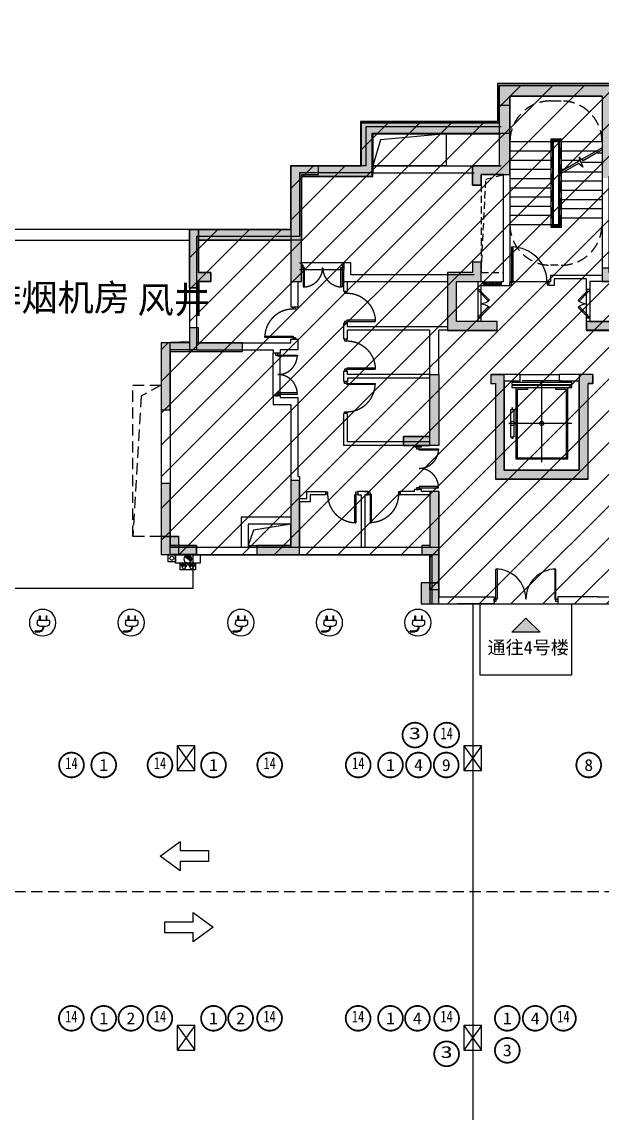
# Model space of a CAD drawing. Header units: millimetres. Extents: x -248992 to 1906102, y -24098 to 332602.
# Drawn here: x 879479 to 895872, y 76971 to 107806 of the extents above; entities that cross this region are included whole.
import ezdxf
from ezdxf.enums import TextEntityAlignment as Align
from ezdxf.xclip import XClip

# ---------------------------------------------------------------- set-up
doc = ezdxf.new("R2010")
doc.units = ezdxf.units.MM
doc.header["$LTSCALE"] = 100
doc.header["$XCLIPFRAME"] = 0
for name, pattern in [('A6-DK-B1F$0$HIDDEN2', [4.7625, 3.175, -1.5875]), ('X4-B1F$0$HIDDEN2', [4.7625, 3.175, -1.5875]), ('XG-130-CORE-B1F$0$ACO-DASHED', [3, 2, -1]), ('XG-130-CORE-B1F$0$XG-14CORE-SF$0$X1-CORE-SF$0$HIDDEN2', [4.7625, 3.175, -1.5875])]:
    doc.linetypes.add(name, pattern=pattern)
for name, color, linetype in [('-ACO-TTLB', 153, 'Continuous'), ('4#-HW-B1F$0$S-HATCH-X', 251, 'Continuous'), ('4#-W-B1F$0$S-COLUMN-S', 2, 'Continuous'), ('4#-W-B1F$0$S-WALL-S', 4, 'Continuous'), ('A-HATCH', 251, 'Continuous'), ('A-ROOM-IDEN', 31, 'Continuous'), ('A-WIND-IDEN', 244, 'Continuous'), ('A6-DK-B1F$0$A-TRACK', 77, 'A6-DK-B1F$0$HIDDEN2'), ('A6-DK-B1F$0$DK-WALL-B1F$0$A-MARK', 232, 'Continuous'), ('A6-W-B1$0$S-WALL-S', 4, 'Continuous'), ('TP-DK-1(xhs)$0$P-J-DIM-L', 70, 'Continuous'), ('TP-DK-1(xhs)$0$P-X-L', 240, 'Continuous'), ('TP-DK-1(xhs)$0$P-X-M', 2, 'Continuous'), ('TP-DK-1(xhs)$0$P-X-X', 1, 'Continuous'), ('X4-B1F$0$A-CONC', 30, 'Continuous'), ('X4-B1F$0$A-DOOR', 190, 'Continuous'), ('X4-B1F$0$A-HOLE-FLOR', 242, 'Continuous'), ('X4-B1F$0$A-STAIR', 142, 'Continuous'), ('X4-B1F$0$A-VOID', 221, 'X4-B1F$0$HIDDEN2'), ('X4-B1F$0$A-WALL', 2, 'Continuous'), ('X4-B1F$0$xref(dwg引用图层)', 7, 'Continuous'), ('XA6-130-S-B1F$0$A-DOOR', 190, 'Continuous'), ('XA6-130-S-B1F$0$A-HOLE-FLOR', 242, 'Continuous'), ('XA6-130-S-B1F$0$A-STAIR', 142, 'Continuous'), ('XA6-130-S-B1F$0$A-WALL', 2, 'Continuous'), ('XG-130-CORE-B1F$0$A-DOOR', 190, 'Continuous'), ('XG-130-CORE-B1F$0$A-EVTR', 193, 'Continuous'), ('XG-130-CORE-B1F$0$A-HOLE-FLOR', 242, 'Continuous'), ('XG-130-CORE-B1F$0$A-SILL', 135, 'Continuous'), ('XG-130-CORE-B1F$0$A-STAIR', 142, 'Continuous'), ('XG-130-CORE-B1F$0$A-WALL', 2, 'Continuous'), ('XG-130-CORE-B1F$0$XG-14CORE-SF$0$A-STAIR', 142, 'Continuous'), ('XG-130-CORE-B1F$0$XG-14CORE-SF$0$X1-CORE-SF$0$A-INDEX', 134, 'Continuous'), ('XG-130-CORE-B1F$0$XG-14CORE-SF$0$X1-CORE-SF$0$A-RAIL', 55, 'Continuous'), ('XG-130-CORE-B1F$0$XG-14CORE-SF$0$X1-CORE-SF$0$A-STAIR', 142, 'Continuous'), ('XG-130-CORE-B1F$0$XU-3A-28F-SF$0$A-WIND', 126, 'Continuous'), ('xref(dwg引用图层)', 7, 'Continuous')]:
    doc.layers.add(name, color=color, linetype=linetype)
for name, color, linetype, plot in [('4#-HW-B1F$0$S-EDIT', 241, 'Continuous', False), ('A6-W-B1$0$S-EDIT', 241, 'Continuous', False), ('XG-130-CORE-B1F$0$XG-14CORE-SF$0$X1-CORE-SF$0$-ACO-PLTW', 220, 'XG-130-CORE-B1F$0$XG-14CORE-SF$0$X1-CORE-SF$0$HIDDEN2', False)]:
    doc.layers.add(name, color=color, linetype=linetype, plot=plot)
doc.layers.add('LVTRY', color=6, linetype='Continuous', lineweight=18)
doc.layers.add('PUB_TEXT', color=7, linetype='Continuous', lineweight=15)
doc.styles.add('-黑体', font='simhei.ttf')
doc.styles.add('华文细黑', font='STXIHEI.TTF')

# ---------------------------------------------------------------- blocks, each defined once
blk = doc.blocks.new('*U160')
for p, q in [((-25, 0), (-25, 500)), ((25, 0), (25, 500))]:
    blk.add_line(p, q)
for points in [[(25, 500), (-25, 500), (-25, 450), (25, 450)], [(25, 500), (-25, 500), (-25, 450), (25, 450)], [(22, 497), (-22, 497), (-22, 453), (22, 453)], [(22, 497), (-22, 497), (-22, 453), (22, 453)], [(16, 395), (13, 395), (13, 399), (-16, 445), (-16, 450), (-13, 450), (-13, 446), (16, 400), (16, 395)], [(16, 295), (13, 295), (13, 299), (-16, 345), (-16, 350), (-13, 350), (-13, 346), (16, 300), (16, 295)], [(25, 0), (-25, 0), (-25, 50), (25, 50)], [(25, 0), (-25, 0), (-25, 50), (25, 50)], [(22, 3), (-22, 3), (-22, 47), (22, 47)], [(22, 3), (-22, 3), (-22, 47), (22, 47)], [(16, 195), (13, 195), (13, 199), (-16, 245), (-16, 250), (-13, 250), (-13, 246), (16, 200), (16, 195)], [(16, 95), (13, 95), (13, 99), (-16, 145), (-16, 150), (-13, 150), (-13, 146), (16, 100), (16, 95)]]:
    blk.add_lwpolyline(points, close=True)
blk = doc.blocks.new('*U161')
for points in [[(-1100, -35), (-1050, -35), (-1050, 35), (-1100, 35)], [(-50, -35), (0, -35), (0, 35), (-50, 35)], [(-85, -1035), (-85, -35), (-50, -35), (-50, -1035)]]:
    blk.add_lwpolyline(points, close=True)
blk.add_arc((-50, -35), 1000, 180, 270)
blk = doc.blocks.new('XG-130-CORE-B1F$0$DT-YL')
for p, q in [((13512, 6200), (12412, 6200)), ((12962, 3900), (12962, 6200)), ((12562, 5955), (12262, 5955)), ((12562, 6010), (12562, 5955)), ((13362, 5955), (13362, 6010)), ((13662, 5955), (13362, 5955)), ((12156, 5430), (12106, 5430)), ((12131, 5380), (12131, 5430)), ((13806, 5000), (12031, 5000)), ((12156, 4570), (12106, 4570)), ((12131, 4620), (12131, 4570))]:
    blk.add_line(p, q)
for points in [[(13806, 6100), (13806, 6160), (12118, 6160), (12118, 6100)], [(13806, 6010), (13806, 6070), (12118, 6070), (12118, 6010)], [(12081, 5380), (12081, 4620), (12181, 4620), (12181, 5380)]]:
    blk.add_lwpolyline(points, close=True)
for points in [[(12231, 6010), (12231, 4000), (13693, 4000), (13693, 6010)], [(12262, 5955), (12262, 4030), (13662, 4030), (13662, 5955)]]:
    blk.add_lwpolyline(points)
blk.add_circle((12131, 5000), 60)
at = {"extrusion": (0, 0, -1)}
blk.add_ellipse((12962, 5000), major_axis=(60.1, 0), ratio=0.918919, start_param=4.712389, end_param=10.995574, dxfattribs=at)
blk = doc.blocks.new('*U162')
at = {"linetype": 'ByBlock', "lineweight": -2}
for points in [[(0, 35), (50, 35), (50, -35), (0, -35)], [(322, 258), (75, 10), (50, 35), (297, 282)], [(478, 258), (725, 10), (750, 35), (503, 282)], [(800, 35), (750, 35), (750, -35), (800, -35)]]:
    blk.add_lwpolyline(points, close=True, dxfattribs=at)
for centre, start, end in [((50, 35), 0, 45), ((750, 35), 135, 180)]:
    blk.add_arc(centre, 350, start, end, dxfattribs=at)
blk = doc.blocks.new('XG-130-CORE-B1F')
at = {"const_width": 0.25}
blk.add_lwpolyline([(8240, 9020, 1), (8240, 9020, 1)], format="xyb", close=True, dxfattribs=at)
at = {"layer": 'XG-130-CORE-B1F$0$A-HOLE-FLOR', "linetype": 'XG-130-CORE-B1F$0$ACO-DASHED'}
blk.add_lwpolyline([(8940, 9270), (9570, 9270), (9570, 12040), (8940, 12040)], close=True, dxfattribs=at)
blk.add_lwpolyline([(8940, 9270), (9069, 11912), (9570, 12040)], dxfattribs=at)
at = {"layer": 'XG-130-CORE-B1F$0$A-SILL'}
for points in [[(9005, 9010), (9505, 9010)], [(9005, 8910), (9505, 8910)]]:
    blk.add_lwpolyline(points, dxfattribs=at)
at = {"layer": 'XG-130-CORE-B1F$0$A-STAIR'}
blk.add_lwpolyline([(10040, 6390), (11140, 6390)], dxfattribs=at)
at = {"layer": 'XG-130-CORE-B1F$0$A-WALL'}
for p, q in [((12360, 14260), (12360, 9190)), ((10850, 9010), (10850, 8910)), ((10900, 9190), (10900, 9010)), ((11000, 9090), (11000, 8910))]:
    blk.add_line(p, q, dxfattribs=at)
for points in [[(12360, 14260), (9750, 14260), (9750, 8990)], [(9570, 9010), (9570, 12040), (8940, 12040), (8940, 11740), (8690, 11740), (8690, 12290), (9500, 12290)], [(12540, 11989), (12540, 9270), (13310, 9270), (13310, 7640), (11910, 7640), (11910, 7990), (12010, 7990), (12010, 7890), (13060, 7890), (13060, 9020), (12010, 9020), (12010, 8790), (11910, 8790), (11910, 9090), (11000, 9090)], [(8840, 8790), (8940, 8790), (8940, 8910), (9005, 8910), (9005, 9010), (8940, 9010), (8940, 9570), (8690, 9570), (8690, 9270), (7990, 9270), (7990, 7640), (9390, 7640), (9390, 7890), (8940, 7890), (8940, 7990), (8840, 7990), (8840, 7890), (8240, 7890), (8240, 9020), (8840, 9020)], [(8840, 9020), (8840, 8910)], [(8840, 9020), (8840, 8790)], [(9570, 9010), (9505, 9010)], [(9505, 9010), (9505, 8910), (9750, 8910), (9750, 8990), (9750, 8990)], [(10900, 9010), (10850, 9010)], [(12360, 9190), (10900, 9190)], [(11000, 8910), (10850, 8910)], [(11710, 6390), (11140, 6390), (11140, 6210), (11710, 6210), (11710, 3690), (9590, 3690), (9590, 6210), (10040, 6210), (10040, 6390), (9590, 6390)]]:
    blk.add_lwpolyline(points, dxfattribs=at)
at = {"layer": 'XG-130-CORE-B1F$0$XG-14CORE-SF$0$A-STAIR'}
for p, q in [((8840, 8790), (8840, 7990)), ((8940, 7990), (8940, 8790)), ((11910, 7990), (11910, 8790)), ((12010, 8790), (12010, 7990))]:
    blk.add_line(p, q, dxfattribs=at)
blk.add_lwpolyline([(10850, 9010), (9750, 9010)], dxfattribs=at)
at = {"layer": 'XG-130-CORE-B1F$0$XG-14CORE-SF$0$X1-CORE-SF$0$-ACO-PLTW'}
blk.add_line((11180, 13020), (10930, 13020), dxfattribs=at)
blk.add_lwpolyline([(10930, 13020), (10930, 10580), (11180, 10580), (11180, 13020)], dxfattribs=at)
at = {"layer": 'XG-130-CORE-B1F$0$XG-14CORE-SF$0$X1-CORE-SF$0$A-INDEX'}
for points in [[(12360, 12742), (11815, 12428), (11692, 12530), (11808, 12250), (11685, 12352), (11130, 12032)], [(12360, 12800), (11774, 12462)], [(11731, 12437), (11130, 12090)]]:
    blk.add_lwpolyline(points, dxfattribs=at)
at = {"layer": 'XG-130-CORE-B1F$0$XG-14CORE-SF$0$X1-CORE-SF$0$A-RAIL'}
for points in [[(10905, 10555), (11205, 10555), (11205, 13045), (10905, 13045)], [(10955, 10605), (11155, 10605), (11155, 12995), (10955, 12995)]]:
    blk.add_lwpolyline(points, close=True, dxfattribs=at)
at = {"layer": 'XG-130-CORE-B1F$0$XG-14CORE-SF$0$X1-CORE-SF$0$A-STAIR'}
for p, q in [((9750, 12970), (10905, 12970)), ((10955, 12970), (11155, 12970)), ((10980, 10630), (10980, 12970)), ((11130, 10630), (11130, 12970)), ((11205, 12970), (12360, 12970)), ((9750, 12710), (10905, 12710)), ((10955, 12720), (10980, 12720)), ((11130, 12710), (11155, 12710)), ((11205, 12710), (12222, 12710)), ((12200, 12650), (12360, 12650)), ((9750, 12450), (10905, 12450)), ((10955, 12460), (10980, 12460)), ((11130, 12450), (11155, 12450)), ((11205, 12450), (11721, 12450)), ((11750, 12390), (12360, 12390)), ((9750, 12190), (10905, 12190)), ((10955, 12200), (10980, 12200)), ((11130, 12190), (11155, 12190)), ((11205, 12190), (11304, 12190)), ((11282, 12120), (12360, 12120)), ((9750, 11930), (10905, 11930)), ((10955, 11940), (10980, 11940)), ((11130, 11860), (11155, 11860)), ((11205, 11860), (12360, 11860)), ((9750, 11670), (10905, 11670)), ((9750, 11410), (10905, 11410)), ((10955, 11680), (10980, 11680)), ((10955, 11420), (10980, 11420)), ((11130, 11600), (11155, 11600)), ((11205, 11600), (12360, 11600)), ((9750, 11150), (10905, 11150)), ((10955, 11160), (10980, 11160)), ((11130, 11340), (11155, 11340)), ((11205, 11340), (12360, 11340)), ((9750, 10890), (10905, 10890)), ((10955, 10900), (10980, 10900)), ((11130, 11080), (11155, 11080)), ((11130, 10820), (11155, 10820)), ((11205, 11080), (12360, 11080)), ((11205, 10820), (12360, 10820)), ((9750, 10630), (10905, 10630)), ((10955, 10630), (11155, 10630))]:
    blk.add_line(p, q, dxfattribs=at)
at = {"layer": 'XG-130-CORE-B1F$0$XG-14CORE-SF$0$X1-CORE-SF$0$A-STAIR', "linetype": 'XG-130-CORE-B1F$0$XG-14CORE-SF$0$X1-CORE-SF$0$HIDDEN2'}
for points in [[(10900, 14120), (11200, 14120)], [(11110, 9480), (10900, 9480)]]:
    blk.add_lwpolyline(points, dxfattribs=at)
for centre, start, end in [((10900, 12970), 90, 180), ((11200, 12970), 0, 90), ((10900, 10630), 180, 270), ((11200, 10630), 270, 0)]:
    blk.add_arc(centre, 1150, start, end, dxfattribs=at)
at = {"layer": 'XG-130-CORE-B1F$0$A-DOOR'}
for name, p, rotation in [('*U161', (9750, 8960), 180), ('*U162', (11960, 7990), 90)]:
    blk.add_blockref(name, p, dxfattribs=dict(at, rotation=rotation))
at = {"layer": 'XG-130-CORE-B1F$0$A-DOOR', "xscale": -1, "rotation": 270}
blk.add_blockref('*U162', (8890, 7990), dxfattribs=at)
at = {"layer": 'XG-130-CORE-B1F$0$A-EVTR'}
blk.add_blockref('XG-130-CORE-B1F$0$DT-YL', (-2312, 10), dxfattribs=at)
at = {"layer": 'XG-130-CORE-B1F$0$XU-3A-28F-SF$0$A-WIND', "rotation": 90}
blk.add_blockref('*U160', (9505, 8960), dxfattribs=at)
blk = doc.blocks.new('*U100')
for points in [[(-900, 35), (-850, 35), (-850, -35), (-900, -35)], [(-50, 35), (0, 35), (0, -35), (-50, -35)], [(-85, -835), (-85, -35), (-50, -35), (-50, -835)]]:
    blk.add_lwpolyline(points, close=True)
blk.add_arc((-50, -35), 800, 180, 270)
blk = doc.blocks.new('*U95')
at = {"linetype": 'ByBlock', "lineweight": -2}
for points in [[(0, -35), (50, -35), (50, 35), (0, 35)], [(1150, -35), (1200, -35), (1200, 35), (1150, 35)], [(85, -585), (85, -35), (50, -35), (50, -585)], [(1115, -585), (1115, -35), (1150, -35), (1150, -585)]]:
    blk.add_lwpolyline(points, close=True, dxfattribs=at)
for centre, start, end in [((50, -35), 270, 0), ((1150, -35), 180, 270)]:
    blk.add_arc(centre, 550, start, end, dxfattribs=at)
blk = doc.blocks.new('*U103')
for points in [[(-900, 35), (-850, 35), (-850, -35), (-900, -35)], [(-50, 35), (0, 35), (0, -35), (-50, -35)], [(-85, -835), (-85, -35), (-50, -35), (-50, -835)]]:
    blk.add_lwpolyline(points, close=True)
blk.add_arc((-50, -35), 800, 180, 270)
blk = doc.blocks.new('*U98')
for points in [[(-815, 835), (-815, 35), (-850, 35), (-850, 835)], [(-850, -35), (-900, -35), (-900, 35), (-850, 35)], [(0, -35), (-50, -35), (-50, 35), (0, 35)]]:
    blk.add_lwpolyline(points, close=True)
blk.add_arc((-850, 35), 800, 0, 90)
blk = doc.blocks.new('XA6-130-S-B1F')
at = {"layer": 'XA6-130-S-B1F$0$A-HOLE-FLOR'}
blk.add_lwpolyline([(5880, 13190), (7950, 13190), (7950, 12290), (5880, 12290)], close=True, dxfattribs=at)
blk.add_lwpolyline([(7950, 13190), (6095, 13024), (5880, 12290)], dxfattribs=at)
at = {"layer": 'XA6-130-S-B1F$0$A-STAIR'}
for points in [[(5060, 9550), (3860, 9550)], [(5060, 9350), (3860, 9350)], [(3060, 5790), (3060, 6990)], [(3260, 5790), (3260, 6990)]]:
    blk.add_lwpolyline(points, dxfattribs=at)
at = {"layer": 'XA6-130-S-B1F$0$A-WALL'}
for points in [[(9500, 13390), (5680, 13390), (5680, 12290), (3560, 12290), (3560, 10490), (700, 10490)], [(9500, 13190), (5880, 13190), (5880, 12090), (3810, 12090), (3810, 10290), (900, 10290), (900, 7090), (150, 7090), (150, 1510), (7740, 1510), (7740, 110), (9750, 110)], [(5880, 12290), (8740, 12290)], [(5880, 12090), (8740, 12090)], [(3560, 10490), (700, 10490), (700, 7290), (-100, 7290), (-100, 1310), (7540, 1310), (7540, -90), (9750, -90)], [(3810, 9550), (3860, 9550), (3860, 9350), (3810, 9350)], [(7990, 9210), (5260, 9210), (5260, 9550), (5060, 9550)], [(5060, 9550), (5060, 9350)], [(7990, 9010), (5060, 9010), (5060, 9350), (5060, 9350)], [(3560, 9020), (3560, 8290)], [(3760, 9020), (3760, 8290)], [(5060, 8740), (5060, 9010)], [(8740, 9210), (7990, 9210), (7990, 7740), (5160, 7740)], [(5160, 8740), (5160, 9010)], [(5160, 8740), (5060, 8740)], [(3760, 8290), (3560, 8290)], [(5060, 7390), (5060, 7840)], [(5160, 7840), (5060, 7840)], [(5160, 7740), (5160, 7840)], [(5160, 7390), (5160, 7640)], [(7490, 7640), (5160, 7640)], [(7490, 6390), (7490, 7640)], [(7990, 7640), (7740, 7640)], [(7740, 6390), (7740, 7640)], [(900, 7290), (3560, 7290), (3560, 7390), (3760, 7390), (3760, 7090), (3260, 7090), (3260, 6990)], [(3760, 7390), (3760, 7090)], [(5160, 7390), (5060, 7390)], [(900, 7090), (3060, 7090), (3060, 6990)], [(3260, 6990), (3060, 6990)], [(5160, 6290), (5160, 6190), (5060, 6190), (5060, 6490)], [(5160, 6490), (5060, 6490)], [(5160, 6390), (5160, 6490)], [(7490, 6390), (5160, 6390)], [(7490, 6290), (5160, 6290)], [(9210, 6390), (9210, 6140)], [(9210, 6390), (9590, 6390)], [(9590, 6210), (9590, 3690), (11710, 3690), (11710, 6210)], [(12090, 6390), (11710, 6390)], [(12090, 6390), (12090, 6140)], [(9210, 6140), (9340, 6140)], [(12090, 6140), (11960, 6140)], [(3060, 5790), (3060, 5540), (3560, 5540), (3560, 1510)], [(3260, 5790), (3060, 5790)], [(3260, 5790), (3260, 5740), (3760, 5740), (3760, 3510), (3810, 3510), (3810, 2890)], [(5160, 5290), (5060, 5290)], [(7050, 4390), (5060, 4390), (5060, 5290)], [(7490, 4490), (5160, 4490), (5160, 5290)], [(5160, 5190), (5160, 5290)], [(7050, 4340), (7050, 4390)], [(7250, 4340), (7050, 4340)], [(7490, 4390), (7250, 4390)], [(7250, 4340), (7250, 4390)], [(3810, 2890), (4010, 2890), (4010, 3090), (4550, 3090), (4550, 2990), (4110, 2990), (4110, 2790), (3810, 2790), (3810, 1510)], [(5750, 3090), (5450, 3090)], [(5450, 3090), (5450, 2990)], [(5650, 3090), (5750, 3090)], [(5750, 3090), (5750, 2990)], [(6650, 3090), (6650, 2990)], [(7050, 3090), (6650, 3090)], [(7050, 3090), (7050, 3140)], [(7250, 3140), (7050, 3140)], [(7250, 3090), (7250, 3140)], [(7740, 3090), (7250, 3090)], [(7740, 3090), (7740, 1510)], [(5450, 2990), (5550, 2990), (5550, 1510)], [(5750, 2990), (5650, 2990)], [(5650, 2990), (5650, 1510)], [(5650, 2990), (5750, 2990)], [(7490, 2990), (6650, 2990)], [(7490, 2990), (7490, 1510)], [(11550, 110), (13560, 110), (13560, 1510), (29020, 1510), (29020, 110), (31030, 110)], [(11550, -90), (13760, -90), (13760, 1310), (28820, 1310), (28820, -90), (31030, -90)]]:
    blk.add_lwpolyline(points, dxfattribs=at)
at = {"layer": 'XA6-130-S-B1F$0$A-DOOR'}
for name, p in [('*U95', (3860, 9450)), ('*U100', (5450, 3040))]:
    blk.add_blockref(name, p, dxfattribs=at)
at = {"layer": 'XA6-130-S-B1F$0$A-DOOR', "xscale": -1, "rotation": 270}
for p in [(5110, 8740), (5110, 7390)]:
    blk.add_blockref('*U98', p, dxfattribs=at)
at = {"layer": 'XA6-130-S-B1F$0$A-DOOR'}
for name, p, rotation in [('*U103', (3660, 7390), 270), ('*U95', (3160, 5790), 90), ('*U98', (5110, 5290), 270), ('*U95', (7150, 3140), 90)]:
    blk.add_blockref(name, p, dxfattribs=dict(at, rotation=rotation))
at = {"layer": 'XA6-130-S-B1F$0$A-DOOR', "xscale": -1}
blk.add_blockref('*U100', (5750, 3040), dxfattribs=at)
blk = doc.blocks.new('*U154')
at = {"linetype": 'ByBlock', "lineweight": -2}
for points in [[(85, 885), (85, 35), (50, 35), (50, 885)], [(1715, 885), (1715, 35), (1750, 35), (1750, 885)], [(0, 35), (50, 35), (50, -35), (0, -35)], [(1750, 35), (1800, 35), (1800, -35), (1750, -35)]]:
    blk.add_lwpolyline(points, close=True, dxfattribs=at)
for centre, start, end in [((50, 35), 0, 90), ((1750, 35), 90, 180)]:
    blk.add_arc(centre, 850, start, end, dxfattribs=at)
blk = doc.blocks.new('X4-B1F')
at = {"layer": 'X4-B1F$0$A-CONC'}
for points in [[(8162, 110), (9300, 110), (9300, -90), (8269, -90)], [(12238, 110), (11100, 110), (11100, -90), (12342, -90)]]:
    blk.add_lwpolyline(points, dxfattribs=at)
at = {"layer": 'X4-B1F$0$A-HOLE-FLOR'}
blk.add_lwpolyline([(2360, 1560), (3560, 1560), (3560, 2160), (2360, 2160)], close=True, dxfattribs=at)
blk.add_lwpolyline([(3560, 2160), (2510, 1996), (2360, 1560)], dxfattribs=at)
at = {"layer": 'X4-B1F$0$A-STAIR'}
for points in [[(8900, -90), (11500, -90)], [(8900, -90), (8900, -2090), (11500, -2090), (11500, -90)]]:
    blk.add_lwpolyline(points, dxfattribs=at)
at = {"layer": 'X4-B1F$0$A-VOID'}
blk.add_lwpolyline([(-900, 6090), (-100, 6090), (-100, 1810), (-900, 1810)], close=True, dxfattribs=at)
blk.add_lwpolyline([(-100, 6089), (-666, 5784), (-900, 1810)], dxfattribs=at)
at = {"layer": 'X4-B1F$0$A-WALL'}
for points in [[(3560, 2360), (2160, 2360), (2160, 1510)], [(3560, 2160), (2360, 2160), (2360, 1510)]]:
    blk.add_lwpolyline(points, dxfattribs=at)
ref = blk.add_blockref('XA6-130-S-B1F', (0, 0))
XClip(ref).set_block_clipping_path([(-2000.0000000001, -1000), (8285.099959881, -1000), (8285.099959881, 1240.1551048407), (12225.9127368871, 1240.1551048407), (12225.9127368871, -1000), (30200.0000062791, -1000), (30200.0000062791, 988.1513890704), (33245.6530441269, 988.1513890704), (33245.6530441269, -1000), (43579.9999999999, -1000), (43579.9999999999, 14900), (-2000.0000000001, 14900)])
at = {"layer": 'X4-B1F$0$A-DOOR'}
blk.add_blockref('*U154', (9300, 10), dxfattribs=at)
at = {"layer": 'X4-B1F$0$xref(dwg引用图层)'}
blk.add_blockref('XG-130-CORE-B1F', (0, 0), dxfattribs=at)
blk = doc.blocks.new('4#-HW-B1F')
at = {"layer": '4#-HW-B1F$0$S-HATCH-X'}
for points in [[(33180, 13540), (37180, 13540), (37180, 12290), (39020, 12290), (39020, 10490), (41880, 10490), (41880, 7290), (42680, 7290), (42680, 6390), (43680, 6390), (43680, 2790), (42680, 2790), (42680, 1310), (35140, 1310), (35140, 310), (35140, -90), (33150, -90), (33150, 210), (34840, 210), (34840, 310), (34840, 1610), (42380, 1610), (42380, 3090), (43380, 3090), (43380, 6090), (42380, 6090), (42380, 6990), (41580, 6990), (41580, 10190), (38720, 10190), (38720, 11990), (36830, 11990), (36830, 13190), (32830, 13190), (32830, 14260), (30220, 14260), (30220, 11990), (25140, 11990), (25140, 10190), (22280, 10190), (22280, 7000), (20300, 7000), (20300, 10190), (17440, 10190), (17440, 11940), (12360, 11940), (12360, 14260), (9750, 14260), (9750, 13190), (5880, 13190), (5880, 11990), (3860, 11990), (3860, 10190), (950, 10190), (950, 10490), (3560, 10490), (3560, 12290), (5530, 12290), (5530, 13540), (9400, 13540), (9400, 14610), (12710, 14610), (12710, 12290), (17740, 12290), (17740, 10490), (20600, 10490), (20600, 7300), (21980, 7300), (21980, 10490), (24840, 10490), (24840, 12290), (29870, 12290), (29870, 14610), (33180, 14610)], [(8690, 11740), (8940, 11740), (8940, 12040), (9750, 12040), (9750, 13990), (9450, 13990), (9450, 12290), (8690, 12290)], [(3860, 9020), (3860, 12040), (4340, 12040), (4340, 12290), (3560, 12290), (3560, 9020)], [(950, 9270), (1300, 9270), (1300, 9020), (950, 9020), (950, 8840), (700, 8840), (700, 10490), (950, 10490)], [(7990, 9270), (7990, 7640), (9390, 7640), (9390, 7710), (9390, 7890), (8240, 7890), (8240, 9020), (8940, 9020), (8940, 9570), (8690, 9570), (8690, 9270)], [(13060, 7890), (11910, 7890), (11910, 7710), (11910, 7640), (13310, 7640), (13310, 9270), (12610, 9270), (12610, 9400), (12360, 9400), (12360, 9020), (13060, 9020)], [(2200, 7040), (2200, 7110), (2200, 7290), (950, 7290), (950, 7710), (700, 7710), (700, 7040)], [(150, 5390), (150, 7290), (-100, 7290), (-100, 5390)], [(700, 7290), (700, 7040), (150, 7040), (150, 7290)], [(7490, 6390), (7740, 6390), (7740, 4390), (7490, 4390)], [(9590, 6390), (9210, 6390), (9210, 6140), (9340, 6140), (9340, 3440), (11960, 3440), (11960, 6140), (12090, 6140), (12090, 6390), (11710, 6390), (11710, 3690), (9590, 3690)], [(7490, 4390), (7490, 4640), (6740, 4640), (6740, 4390)], [(2600, 1560), (2600, 1310), (3810, 1310), (3810, 3400), (3560, 3400), (3560, 1560)], [(150, 1310), (150, 3310), (-100, 3310), (-100, 1310)], [(7260, 1560), (7260, 1310), (7740, 1310), (7740, 3090), (7490, 3090), (7490, 1560)], [(400, 1810), (-100, 1810), (-100, 1310), (400, 1310)], [(900, 1560), (150, 1560), (150, 1310), (900, 1310)], [(7490, 310), (7490, 1310), (7740, 1310), (7740, 310)], [(7740, 510), (7240, 510), (7240, -90), (7740, -90)]]:
    blk.add_hatch(color=256, dxfattribs=at).paths.add_polyline_path(points)
at = {"layer": '4#-HW-B1F$0$S-EDIT'}
for points in [[(12360, 14260), (9750, 14260), (9750, 13200), (5850, 13200), (5850, 11990), (3860, 11990), (3860, 10190), (950, 10190), (950, 10490), (3560, 10490), (3560, 12290), (5550, 12290), (5550, 13500), (9450, 13500), (9450, 14560), (12660, 14560)], [(7490, 4640), (6740, 4640), (6740, 4390), (7490, 4390)], [(150, 1560), (900, 1560), (900, 1310), (150, 1310)]]:
    blk.add_lwpolyline(points, dxfattribs=at)
for points in [[(8690, 11740), (8940, 11740), (8940, 12040), (9750, 12040), (9750, 13990), (9450, 13990), (9450, 12290), (8690, 12290)], [(3860, 9020), (3860, 12040), (4340, 12040), (4340, 12290), (3560, 12290), (3560, 9020)], [(950, 9270), (1300, 9270), (1300, 9020), (950, 9020), (950, 8840), (700, 8840), (700, 10490), (950, 10490)], [(7990, 9270), (7990, 7640), (9390, 7640), (9390, 7710), (9390, 7710), (9390, 7890), (8240, 7890), (8240, 9020), (8940, 9020), (8940, 9570), (8690, 9570), (8690, 9270)], [(13060, 7890), (11910, 7890), (11910, 7710), (11910, 7710), (11910, 7640), (13310, 7640), (13310, 9270), (12610, 9270), (12610, 9400), (12360, 9400), (12360, 9020), (13060, 9020)], [(2200, 7040), (2200, 7110), (2200, 7110), (2200, 7290), (950, 7290), (950, 7710), (700, 7710), (700, 7040)], [(150, 5390), (150, 7290), (-100, 7290), (-100, 5390)], [(7490, 6390), (7740, 6390), (7740, 4390), (7490, 4390)], [(9590, 6390), (9210, 6390), (9210, 6140), (9340, 6140), (9340, 3440), (11960, 3440), (11960, 6140), (12090, 6140), (12090, 6390), (11710, 6390), (11710, 3690), (9590, 3690)], [(2600, 1560), (2600, 1310), (3810, 1310), (3810, 3400), (3560, 3400), (3560, 1560)], [(150, 1310), (150, 3310), (-100, 3310), (-100, 1310)], [(7260, 1560), (7260, 1310), (7740, 1310), (7740, 3090), (7490, 3090), (7490, 1560)], [(400, 1810), (-100, 1810), (-100, 1310), (400, 1310)], [(7490, 310), (7490, 1310), (7740, 1310), (7740, 310)], [(7740, 510), (7240, 510), (7240, -90), (7740, -90)]]:
    blk.add_lwpolyline(points, close=True, dxfattribs=at)
blk = doc.blocks.new('4#-W-B1F')
at = {"layer": '4#-W-B1F$0$S-COLUMN-S'}
for points in [[(400, 1808.870049), (-100, 1808.870049), (-100, 1308.870049), (400, 1308.870049)], [(7740, 508.870049), (7240, 508.870049), (7240, -91.129951), (7740, -91.129951)]]:
    blk.add_lwpolyline(points, close=True, dxfattribs=at)
at = {"layer": '4#-W-B1F$0$S-WALL-S', "color": 0, "linetype": 'ByBlock', "lineweight": -2}
for points in [[(12710, 14608.870049), (9400, 14608.870049), (9400, 13538.870049), (5530, 13538.870049), (5530, 12288.870049), (3560, 12288.870049), (3560, 10488.870049), (950, 10488.870049), (700, 10488.870049), (700, 8838.870049), (950, 8838.870049), (950, 9018.870049), (1300, 9018.870049), (1300, 9268.870049), (950, 9268.870049), (950, 10188.870049), (3560, 10188.870049), (3560, 9018.870049), (3860, 9018.870049), (3860, 10188.870049), (3860, 11988.870049), (5880, 11988.870049), (5880, 13188.870049), (9450, 13188.870049), (9450, 12288.870049), (8690, 12288.870049), (8690, 11738.870049), (8940, 11738.870049), (8940, 12038.870049), (9750, 12038.870049), (9750, 13198.870049), (9750, 14258.870049), (12360, 14258.870049)], [(700, 7038.870049), (2200, 7038.870049), (2200, 7108.870049), (2200, 7108.870049), (2200, 7288.870049), (950, 7288.870049), (950, 7708.870049), (700, 7708.870049), (700, 7288.870049), (150, 7288.870049), (-100, 7288.870049), (-100, 5388.870049), (150, 5388.870049), (150, 7038.870049), (700, 7038.870049)], [(7490, 4388.870049), (6740, 4388.870049), (6740, 4638.870049), (7490, 4638.870049)]]:
    blk.add_lwpolyline(points, dxfattribs=at)
for points in [[(7990, 9268.870049), (7990, 7638.870049), (9390, 7638.870049), (9390, 7708.870049), (9390, 7708.870049), (9390, 7888.870049), (8240, 7888.870049), (8240, 9018.870049), (8940, 9018.870049), (8940, 9568.870049), (8690, 9568.870049), (8690, 9268.870049)], [(13060, 7888.870049), (11910, 7888.870049), (11910, 7708.870049), (11910, 7708.870049), (11910, 7638.870049), (13310, 7638.870049), (13310, 9268.870049), (12610, 9268.870049), (12610, 9398.870049), (12360, 9398.870049), (12360, 9018.870049), (13060, 9018.870049)], [(7740, 4388.870049), (7490, 4388.870049), (7490, 6388.870049), (7740, 6388.870049)], [(9590, 6388.870049), (9210, 6388.870049), (9210, 6138.870049), (9340, 6138.870049), (9340, 3438.870049), (11960, 3438.870049), (11960, 6138.870049), (12090, 6138.870049), (12090, 6388.870049), (11710, 6388.870049), (11710, 3688.870049), (9590, 3688.870049)], [(2600, 1558.870049), (2600, 1308.870049), (3810, 1308.870049), (3810, 3398.870049), (3560, 3398.870049), (3560, 1558.870049)], [(150, 3308.870049), (-100, 3308.870049), (-100, 1308.870049), (150, 1308.870049), (900, 1308.870049), (900, 1558.870049), (150, 1558.870049)], [(7490, 1308.870049), (7490, 508.870049), (7740, 508.870049), (7740, 1308.870049), (7740, 1308.870049), (7740, 1308.870049), (7740, 3088.870049), (7490, 3088.870049), (7490, 1558.870049), (7260, 1558.870049), (7260, 1558.870049), (7260, 1308.870049)]]:
    blk.add_lwpolyline(points, close=True, dxfattribs=at)
blk = doc.blocks.new('BF1')
at = {"layer": 'xref(dwg引用图层)'}
for name in ['4#-HW-B1F', '4#-W-B1F']:
    blk.add_blockref(name, (141300, 91450), dxfattribs=at)
blk = doc.blocks.new('TP-DK-1(xhs)$0$PG01.1')
at = {"color": 1}
for p, q in [((108, 187), (0, 0)), ((80, 72), (66, 58)), ((89, 72), (66, 48)), ((99, 72), (66, 39)), ((109, 72), (66, 29)), ((118, 72), (66, 20)), ((128, 72), (66, 10)), ((138, 72), (66, 0)), ((147, 72), (76, 0)), ((150, 65), (85, 0)), ((150, 56), (94, 0)), ((150, 46), (104, 0)), ((216, 0), (108, 187)), ((150, 36), (114, 0)), ((150, 27), (123, 0)), ((150, 17), (133, 0)), ((150, 8), (142, 0)), ((324, 187), (216, 0)), ((296, 72), (282, 58)), ((305, 72), (282, 48)), ((315, 72), (282, 39)), ((325, 72), (282, 29)), ((334, 72), (282, 20)), ((344, 72), (282, 10)), ((354, 72), (282, 0)), ((363, 72), (292, 0)), ((366, 65), (301, 0)), ((366, 56), (310, 0)), ((366, 46), (320, 0)), ((432, 0), (324, 187)), ((366, 36), (330, 0)), ((366, 27), (339, 0)), ((366, 17), (349, 0)), ((366, 8), (358, 0))]:
    blk.add_line(p, q, dxfattribs=at)
at = {"color": 2}
for p, q in [((0, 0), (216, 0)), ((216, 0), (432, 0))]:
    blk.add_line(p, q, dxfattribs=at)
at = {"color": 1}
for points in [[(0, 0), (436, 0), (436, 190), (0, 190)], [(66, 72), (150, 72), (150, 0), (66, 0)], [(282, 72), (366, 72), (366, 0), (282, 0)]]:
    blk.add_lwpolyline(points, close=True, dxfattribs=at)
blk = doc.blocks.new('TP-DK-1(xhs)$0$PG02.4')
blk.add_hatch(color=1).paths.add_polyline_path([(265, 48, 0.699012), (461, 120, 0.141488), (444, 179)])
at = {"color": 1}
blk.add_line((265, 48), (444, 179), dxfattribs=at)
blk.add_lwpolyline([(0, 0), (700, 0), (700, 240), (0, 240)], close=True, dxfattribs=at)
blk.add_circle((350, 120), 111, dxfattribs=at)
blk = doc.blocks.new('TP-DK-1(xhs)')
at = {"layer": 'TP-DK-1(xhs)$0$P-J-DIM-L', "color": 8, "true_color": 0x808080, "elevation": 0}
blk.add_lwpolyline([(141600, 92750), (141600, 92550), (141400, 92550), (141400, 92750)], close=True, dxfattribs=at)
at = {"layer": 'TP-DK-1(xhs)$0$P-X-L'}
blk.add_circle((141500, 92650, 0), 55, dxfattribs=at)
at = {"layer": 'TP-DK-1(xhs)$0$P-X-M', "extrusion": (0, 0, -1), "zscale": -1, "rotation": 180}
blk.add_blockref('TP-DK-1(xhs)$0$PG01.1', (-141732, 92510, 0), dxfattribs=at)
at = {"layer": 'TP-DK-1(xhs)$0$P-X-X', "xscale": -1, "rotation": 180}
blk.add_blockref('TP-DK-1(xhs)$0$PG02.4', (141600, 92750, 0), dxfattribs=at)
blk = doc.blocks.new('A6-W-B1$0$Z-1')
at = {"layer": 'A6-W-B1$0$S-EDIT'}
for p, q in [((91833, 54151), (92533, 54651)), ((91833, 54651), (92533, 54151))]:
    blk.add_line(p, q, dxfattribs=at)
at = {"layer": 'A6-W-B1$0$S-WALL-S', "color": 0, "linetype": 'ByBlock', "lineweight": -2}
blk.add_lwpolyline([(91833, 54651), (91833, 54151), (92533, 54151), (92533, 54651), (91833, 54651)], dxfattribs=at)
blk = doc.blocks.new('A6-W-B1', base_point=(85957, 40190))
at = {"layer": 'A6-W-B1$0$S-WALL-S'}
blk.add_lwpolyline([(227957, 141830), (227957, 142130), (227957, 142130), (227957, 142130), (220307, 142130), (220307, 192300), (227157, 192300), (227157, 192600), (220007, 192600), (220007, 141830), (227957, 141830), (227957, 141830), (227957, 141830)], dxfattribs=at)
at = {"layer": 'A6-W-B1$0$S-WALL-S', "rotation": 270}
for p in [(173456, 219373), (181556, 219373), (173456, 211473), (181556, 211473)]:
    blk.add_blockref('A6-W-B1$0$Z-1', p, dxfattribs=at)
blk = doc.blocks.new('A6-DK-B1F$0$DK-WALL-B1F$0$CD')
at = {"linetype": 'ByBlock'}
for p, q in [((-130, -382), (-130, 312)), ((-130, 312), (19, 312)), ((219, -182), (219, 112)), ((469, 427), (469, 165)), ((509, 427), (469, 427)), ((509, 427), (509, 165)), ((-130, -382), (19, -382)), ((219, -15), (289, -15)), ((219, -55), (289, -55))]:
    blk.add_line(p, q, dxfattribs=at)
for points in [[(-371, 133), (-130, 133), (-130, 175), (-371, 175)], [(-371, -203), (-130, -203), (-130, -245), (-371, -245)]]:
    blk.add_lwpolyline(points, dxfattribs=at)
blk.add_circle((0, 0), 750, dxfattribs=at)
for centre, radius, start, end in [((-371, 154), 20.7, 90, 270), ((19, 112), 200, 0, 90), ((289, 165), 220, 270, 0), ((289, 165), 180, 270, 0), ((-371, -224), 20.7, 90, 270), ((19, -182), 200, 270, 0)]:
    blk.add_arc(centre, radius, start, end, dxfattribs=at)
blk = doc.blocks.new('A6-DK-B1F$0$A$C48A675EB')
at = {"layer": 'A6-DK-B1F$0$A-TRACK', "linetype": 'ByBlock'}
blk.add_lwpolyline([(1047, -516), (1047, -195), (50, -195), (50, 195), (1047, 195), (1047, 517), (1759, 0)], close=True, dxfattribs=at)
blk = doc.blocks.new('A6-DK-B1F$0$gsethsergtyf')
at = {"layer": 'A6-DK-B1F$0$A-TRACK'}
blk.add_line((137050, 83230), (171076, 83230), dxfattribs=at)
at = {"layer": 'A6-DK-B1F$0$A-TRACK', "linetype": 'ByBlock', "xscale": 0.8, "yscale": 0.8, "zscale": 0.8, "rotation": 180}
blk.add_blockref('A6-DK-B1F$0$A$C48A675EB', (142574, 84234, 0), dxfattribs=at)
at = {"layer": 'A6-DK-B1F$0$A-TRACK', "linetype": 'ByBlock', "xscale": 0.8, "yscale": 0.8, "zscale": 0.8}
blk.add_blockref('A6-DK-B1F$0$A$C48A675EB', (141262, 82226, 0), dxfattribs=at)
blk = doc.blocks.new('dttc')
at = {"layer": 'A-HATCH'}
h = blk.add_hatch(dxfattribs=at)
h.set_pattern_fill('ANSI31', color=256, scale=200)
h.paths.add_polyline_path([(141200, 92760), (148790, 92760), (148790, 91360), (155260, 91360), (155260, 91760), (155110, 91759), (155110, 92758), (170070, 92754), (170070, 91360), (176330, 91359), (176330, 92759), (183980, 92760), (183980, 94239), (184980, 94239), (184980, 97839), (183980, 97839), (183980, 98739), (183180, 98739), (183180, 101939), (180320, 101939), (180320, 103739), (178430, 103739), (178430, 104939), (174430, 104940), (174430, 106009), (171220, 106009), (171220, 103740), (166140, 103740), (166140, 101940), (163280, 101939), (163280, 98740), (161900, 98750), (161900, 101939), (159040, 101940), (159040, 103740), (153960, 103740), (153960, 106009), (150750, 106009), (150750, 104950), (146850, 104950), (146850, 103740), (144850, 103740), (144850, 101939), (142000, 101950), (142000, 98760), (141200, 98739)])
blk.add_lwpolyline([(153960, 106009), (150750, 106009), (150750, 104950), (146850, 104950), (146850, 103740), (144850, 103740), (144850, 101939), (142000, 101950), (142000, 98760), (141200, 98739), (141200, 92760), (148790, 92760), (148790, 91360), (155260, 91360)], dxfattribs=at)

msp = doc.modelspace()

# ---------------------------------------------------------------- hatches: boundary and pattern name
at = {"layer": 'A-HATCH'}
h = msp.add_hatch(color=256, dxfattribs=at)
h.dxf.hatch_style = 1
h.paths.add_polyline_path([(893316.9, 90559), (893716.9, 90959), (894116.9, 90559)])

# ---------------------------------------------------------------- linework, layer by layer
at = {"layer": '-ACO-TTLB'}
msp.add_lwpolyline([(892216.9, 91360), (892216.9, 57230), (892216.9, 57030), (887576.9, 57030), (887576.9, 51390), (883616.9, 51390), (883616.9, 52370), (879016.9, 52370), (879016.9, 58630), (864666.9, 58630), (864666.9, 91800), (884316.9, 91800), (884316.9, 92750), (891056.9, 92750), (891056.9, 91360)], close=True, dxfattribs=at)
at = {"layer": 'A-WIND-IDEN'}
msp.add_lwpolyline([(893316.9, 90559), (893716.9, 90959), (894116.9, 90559)], close=True, dxfattribs=at)
at = {"layer": 'LVTRY', "color": 6, "const_width": 50}
for points in [[(890932.8, 87654, 1), (890232.8, 87654, 1)], [(891831.6, 87654, 1), (891131.6, 87654, 1)], [(881231.6, 86808.8, 1), (880531.6, 86808.8, 1)], [(882142.6, 86808.8, 1), (881442.6, 86808.8, 1)], [(883731.6, 86808.8, 1), (883031.6, 86808.8, 1)], [(885242.6, 86808.8, 1), (884542.6, 86808.8, 1)], [(886831.6, 86808.8, 1), (886131.6, 86808.8, 1)], [(889331.6, 86808.8, 1), (888631.6, 86808.8, 1)], [(890242.6, 86808.8, 1), (889542.6, 86808.8, 1)], [(891033.7, 86808.8, 1), (890333.7, 86808.8, 1)], [(891817.8, 86808.8, 1), (891117.8, 86808.8, 1)], [(895842.6, 86808.8, 1), (895142.6, 86808.8, 1)], [(881227.8, 79651.2, 1), (880527.8, 79651.2, 1)], [(882142.6, 79651.2, 1), (881442.6, 79651.2, 1)], [(882909.4, 79651.2, 1), (882209.4, 79651.2, 1)], [(883727.8, 79651.2, 1), (883027.8, 79651.2, 1)], [(885242.6, 79651.2, 1), (884542.6, 79651.2, 1)], [(886009.4, 79651.2, 1), (885309.4, 79651.2, 1)], [(886827.8, 79651.2, 1), (886127.8, 79651.2, 1)], [(889327.8, 79651.2, 1), (888627.8, 79651.2, 1)], [(890242.6, 79651.2, 1), (889542.6, 79651.2, 1)], [(891003.7, 79651.2, 1), (890303.7, 79651.2, 1)], [(891827.8, 79651.2, 1), (891127.8, 79651.2, 1)], [(893542.6, 79651.2, 1), (892842.6, 79651.2, 1)], [(894330.4, 79651.2, 1), (893630.4, 79651.2, 1)], [(895127.8, 79651.2, 1), (894427.8, 79651.2, 1)], [(893542.6, 78746.2, 1), (892842.6, 78746.2, 1)]]:
    msp.add_lwpolyline(points, format="xyb", close=True, dxfattribs=at)
at = {"layer": 'LVTRY', "color": 6, "const_width": 50, "elevation": 0}
msp.add_lwpolyline([(891827.8, 78648.1, 1), (891127.8, 78648.1, 1)], format="xyb", close=True, dxfattribs=at)

# ---------------------------------------------------------------- block references
at = {"layer": '-ACO-TTLB'}
for name in ['BF1', 'dttc']:
    msp.add_blockref(name, (742216.9, 0), dxfattribs=at)
msp.add_blockref('A6-DK-B1F$0$gsethsergtyf', (742216.9, 0))
at = {"layer": 'A6-DK-B1F$0$DK-WALL-B1F$0$A-MARK', "extrusion": (-2.25455e-07, 5.41509e-07, -1), "xscale": 0.500000000000001, "yscale": 0.500000000000001, "zscale": -0.5000000000000493, "rotation": 270.0000000154769}
for p in [(-880066.9, 90830, -0.1), (-882566.9, 90830, -0.1), (-885666.9, 90830, -0.2), (-888166.9, 90830, -0.2), (-890666.9, 90830, -0.2)]:
    msp.add_blockref('A6-DK-B1F$0$DK-WALL-B1F$0$CD', p, dxfattribs=at)
at = {"layer": 'xref(dwg引用图层)'}
for name, p in [('A6-W-B1', (742216.9, 0)), ('TP-DK-1(xhs)', (742216.9, 0)), ('X4-B1F', (883516.9, 91450))]:
    msp.add_blockref(name, p, dxfattribs=at)

# ---------------------------------------------------------------- texts
at = {"layer": 'A-ROOM-IDEN', "style": '华文细黑'}
for s, height, p in [('排烟机房', 750, (880488.2, 99641.3)), ('风井', 750, (883770.5, 99577.5)), ('通往4号楼', 375, (893782, 89942.3))]:
    msp.add_text(s, height=height, dxfattribs=at).set_placement(p, align=Align.CENTER)
at = {"layer": 'PUB_TEXT', "color": 6, "style": '-黑体'}
for s, width, p, p2 in [('3', 1.452266, (890407.9, 87537.8), (890757.8, 87537.8)), ('14', 0.726133, (891306.7, 87537.8), (891656.5, 87537.8)), ('14', 0.726133, (880706.7, 86692.6), (881056.5, 86692.6)), ('1', 1.065055, (881664.3, 86642.5), (881920.9, 86642.5)), ('14', 0.726133, (883206.7, 86692.6), (883556.5, 86692.6)), ('1', 1.065055, (884764.3, 86642.5), (885020.9, 86642.5)), ('14', 0.726133, (886306.7, 86692.6), (886656.5, 86692.6)), ('14', 0.726133, (888806.7, 86692.6), (889156.5, 86692.6)), ('1', 1.065055, (889764.3, 86642.5), (890020.9, 86642.5)), ('4', 1.048503, (890557.4, 86641), (890809.9, 86641)), ('9', 1.032317, (891343.5, 86639.6), (891592.2, 86639.6)), ('8', 1.032317, (895368.3, 86639.6), (895617, 86639.6)), ('14', 0.726133, (880702.9, 79535), (881052.8, 79535)), ('1', 1.065055, (881664.3, 79484.9), (881920.9, 79484.9)), ('2', 1.048503, (882433.1, 79483.4), (882685.7, 79483.4)), ('14', 0.726133, (883202.9, 79535), (883552.8, 79535)), ('1', 1.065055, (884764.3, 79484.9), (885020.9, 79484.9)), ('2', 1.048503, (885533.1, 79483.4), (885785.7, 79483.4)), ('14', 0.726133, (886302.9, 79535), (886652.8, 79535)), ('14', 0.726133, (888802.9, 79535), (889152.8, 79535)), ('1', 1.065055, (889764.3, 79484.9), (890020.9, 79484.9)), ('4', 1.048503, (890527.4, 79483.4), (890780, 79483.4)), ('14', 0.726133, (891302.9, 79535), (891652.8, 79535)), ('1', 1.065055, (893064.3, 79484.9), (893320.9, 79484.9)), ('4', 1.048503, (893854.1, 79483.4), (894106.7, 79483.4)), ('14', 0.726133, (894602.9, 79535), (894952.8, 79535)), ('3', 1.452266, (891302.9, 78531.9, 0), (891652.8, 78531.9, 0)), ('3', 1.065055, (893064.3, 78579.9), (893320.9, 78579.9))]:
    msp.add_text(s, height=335, dxfattribs=dict(at, width=width)).set_placement(p, p2, align=Align.FIT)

doc.saveas('drawing.dxf')
